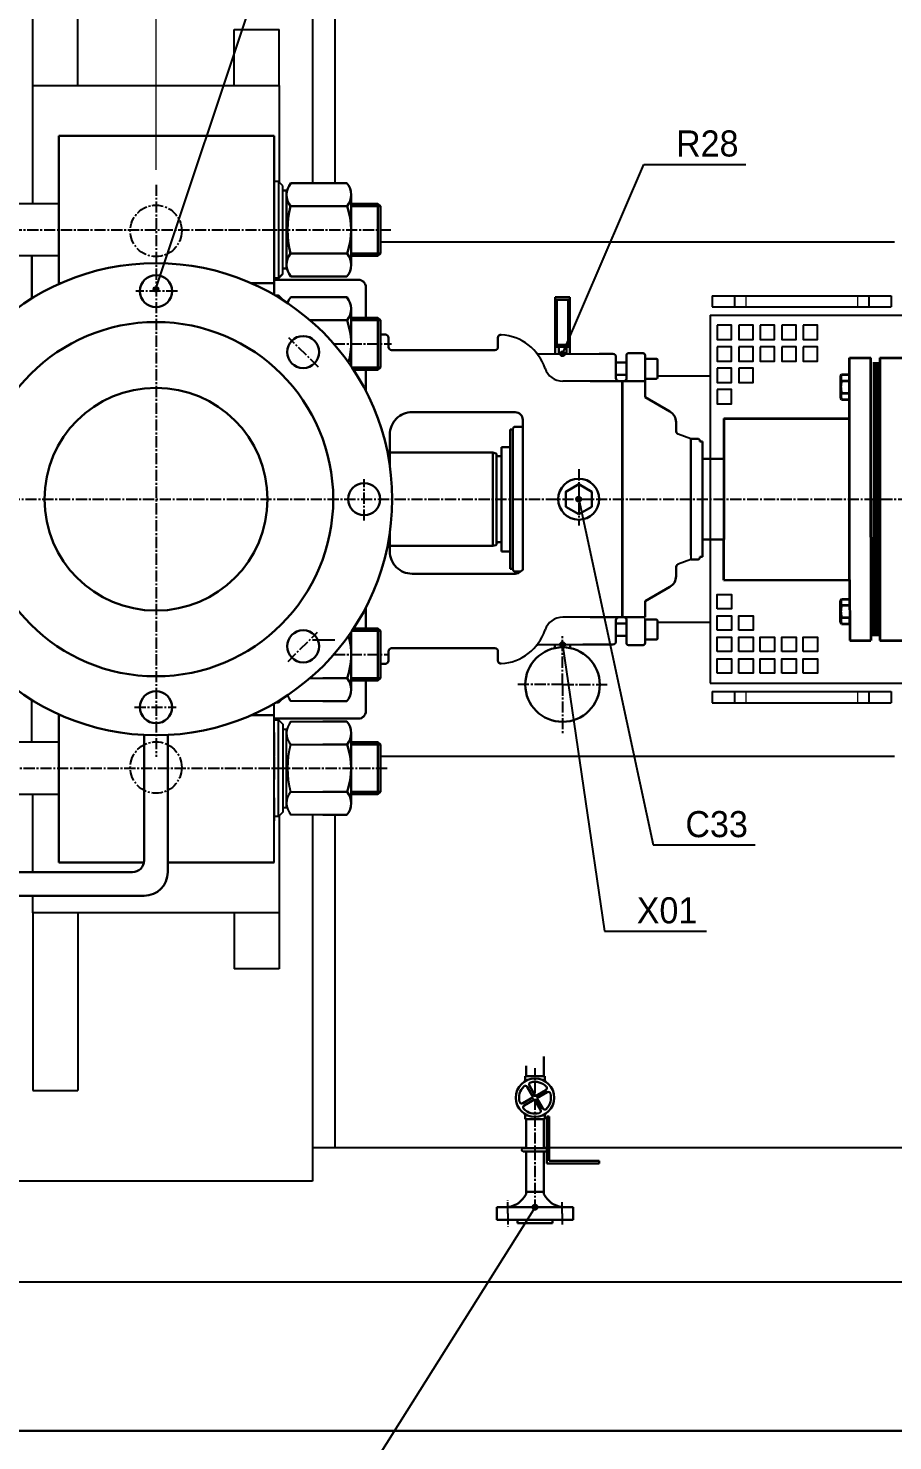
# Model space of a CAD drawing. Header units: millimetres. Extents: x 1235 to 3468, y -658 to 307.
# Drawn here: x 2059.4 to 2117.4, y -570.1 to -475.4 of the extents above; entities that cross this region are included whole.
import ezdxf
from ezdxf.enums import TextEntityAlignment as Align

# ---------------------------------------------------------------- set-up
doc = ezdxf.new("R2010")
doc.units = ezdxf.units.MM
for name, pattern in [('CENTRE', [1.125, 0.75, -0.125, 0.125, -0.125]), ('DASHED', [0.75, 0.5, -0.25]), ('LDM', [0]), ('SOLID_MEDIUM', [0]), ('SOLID_THICK', [0]), ('SOLID_THIN', [0])]:
    doc.linetypes.add(name, pattern=pattern)
doc.layers.get('0').update_dxf_attribs({"color": 255, "lineweight": 30})
doc.layers.get('Defpoints').update_dxf_attribs({"color": 255})
for name, color, linetype in [('11', 3, 'Continuous'), ('4', 7, 'Continuous'), ('810', 7, 'Continuous')]:
    doc.layers.add(name, color=color, linetype=linetype)
for name, color, linetype, lineweight in [('AM_0', 7, 'Continuous', 30), ('AM_5', 90, 'Continuous', 20), ('AM_6', 2, 'Continuous', 35), ('可见 (ISO)', 7, 'Continuous', 25), ('隐藏 (ISO)', 7, 'DASHED', 25), ('隐藏窄的 (ISO)', 7, 'DASHED', 18)]:
    doc.layers.add(name, color=color, linetype=linetype, lineweight=lineweight)
doc.styles.get("Standard").update_dxf_attribs({"font": 'ISOCP.SHX', "bigfont": 'gbcbig.shx'})
doc.styles.add('TDM', font='medtext', dxfattribs={"width": 0.975})
doc.dimstyles.new('AM_ISO$0', dxfattribs={"dimtxt": 3, "dimasz": 2.5, "dimexe": 1, "dimexo": 1, "dimgap": 1.5, "dimtad": 1, "dimdsep": 46, "dimtxsty": 'Standard', "dimcen": 0, "dimclrd": 256, "dimclre": 256, "dimclrt": 2, "dimadec": 0, "dimazin": 2, "dimtp": 0.1, "dimtm": 0.1, "dimtfac": 0.71, "dimtmove": 0, "dimatfit": 3, "dimfxl": 1, "dimlwd": -1, "dimlwe": -1, "dimarcsym": 1})

# ---------------------------------------------------------------- blocks, each defined once
blk = doc.blocks.new('*D174')
at = {"layer": 'AM_5', "transparency": 16777216}
for p, q in [((1963.007, -453.458), (1963.007, -425.006)), ((2068.007, -484.861), (2068.007, -425.006)), ((1965.507, -426.006), (2065.507, -426.006))]:
    blk.add_line(p, q, dxfattribs=at)
for points in [[(1965.507, -425.589), (1965.507, -426.422), (1963.007, -426.006)], [(2065.507, -425.589), (2065.507, -426.422), (2068.007, -426.006)]]:
    blk.add_solid(points, dxfattribs=at)
at = {"layer": 'Defpoints', "color": 0, "transparency": 16777216}
for p in [(2068.007, -426.006), (1963.007, -454.458), (2068.007, -485.861)]:
    blk.add_point(p, dxfattribs=at)
at = {"layer": 'AM_5', "color": 2, "transparency": 16777216, "insert": (2015.507, -423.006), "char_height": 3, "attachment_point": 5}
blk.add_mtext('105', dxfattribs=at)
blk = doc.blocks.new('MEDCLUMP_SET_5334_')
at = {"layer": '11', "color": 172, "linetype": 'SOLID_THIN'}
for points in [[(644.398, 572.011), (644.398, 573.011), (645.398, 573.011), (645.398, 572.011)], [(644.398, 570.511), (644.398, 571.511), (645.398, 571.511), (645.398, 570.511)], [(645.898, 570.511), (645.898, 571.511), (646.898, 571.511), (646.898, 570.511)], [(644.398, 569.011), (644.398, 570.011), (645.398, 570.011), (645.398, 569.011)], [(645.898, 569.011), (645.898, 570.011), (646.898, 570.011), (646.898, 569.011)], [(647.398, 569.011), (647.398, 570.011), (648.398, 570.011), (648.398, 569.011)], [(648.898, 569.011), (648.898, 570.011), (649.398, 570.011), (649.898, 570.011), (649.898, 569.011)], [(650.398, 569.011), (650.398, 570.011), (650.898, 570.011), (651.398, 570.011), (651.398, 569.011)], [(644.398, 567.511), (644.398, 568.511), (645.398, 568.511), (645.398, 567.511)], [(645.898, 567.511), (645.898, 568.511), (646.898, 568.511), (646.898, 567.511)], [(647.398, 567.511), (647.398, 568.511), (648.398, 568.511), (648.398, 567.511)], [(648.898, 567.511), (648.898, 568.511), (649.898, 568.511), (649.898, 567.511)], [(650.398, 567.511), (650.398, 568.511), (651.398, 568.511), (651.398, 567.511)]]:
    blk.add_lwpolyline(points, close=True, dxfattribs=at)

msp = doc.modelspace()

# ---------------------------------------------------------------- hatches: boundary and pattern name
at = {"layer": 'AM_5'}
h = msp.add_hatch(dxfattribs=at)
h.set_pattern_fill('ANSI31', color=5, scale=0.005)
h.set_pattern_definition([(45, (544.60272, -736.329411), (-0.01122532015, 0.01122532015), [])])
h.paths.add_polyline_path([(2068.173, -492.88, 1), (2067.84, -492.88, 1)])
h = msp.add_hatch(dxfattribs=at)
h.set_pattern_fill('ANSI31', color=5, scale=0.005)
h.set_pattern_definition([(45, (571.85863, -740.65694), (-0.01122532015, 0.01122532015), [])])
h.paths.add_polyline_path([(2095.429, -497.208, 1), (2095.096, -497.208, 1)])
h = msp.add_hatch(dxfattribs=at)
h.set_pattern_fill('ANSI31', color=5, scale=0.005)
h.set_pattern_definition([(45, (572.94195, -750.406945), (-0.01122532015, 0.01122532015), [])])
h.paths.add_polyline_path([(2096.512, -506.958, 1), (2096.179, -506.958, 1)])
h = msp.add_hatch(dxfattribs=at)
h.set_pattern_fill('ANSI31', color=5, scale=0.005)
h.set_pattern_definition([(45, (571.85863, -760.156947), (-0.01122532015, 0.01122532015), [])])
h.paths.add_polyline_path([(2095.429, -516.708, 1), (2095.096, -516.708, 1)])
h = msp.add_hatch(dxfattribs=at)
h.set_pattern_fill('ANSI31', color=5, scale=0.005)
h.set_pattern_definition([(45, (570.012253, -797.895706), (-0.01122532015, 0.01122532015), [])])
h.paths.add_polyline_path([(2093.582, -554.447, 1), (2093.25, -554.447, 1)])

# ---------------------------------------------------------------- linework, layer by layer
at = {"linetype": 'ByBlock'}
for p, q in [((2075.926, -482.583), (2061.5, -482.583)), ((2061.5, -482.583), (2061.5, -492.46)), ((2076.505, -493.576), (2076.505, -493.598)), ((2092.596, -501.624), (2092.596, -511.708)), ((2076.509, -520.335), (2076.509, -520.315)), ((2061.5, -531.333), (2061.5, -521.456)), ((2067.201, -531.333), (2061.5, -531.333)), ((2075.926, -531.333), (2068.798, -531.333))]:
    msp.add_line(p, q, dxfattribs=at)
at = {"layer": '11', "color": 172, "linetype": 'SOLID_THIN'}
for p, q in [((2083.922, -445.126), (2068.007, -492.714)), ((2093.416, -554.447), (2081.47, -573.442))]:
    msp.add_line(p, q, dxfattribs=at)
at = {"layer": '11', "color": 7, "linetype": 'SOLID_THICK'}
for p, q in [((2075.925, -484.14), (2075.925, -482.583)), ((2075.926, -482.583), (2075.926, -492.46)), ((2075.926, -482.874), (2075.926, -489.374)), ((2076.217, -485.639), (2075.926, -485.639)), ((2076.509, -485.931), (2076.217, -485.639)), ((2076.217, -485.639), (2076.217, -492.139)), ((2076.509, -491.847), (2076.509, -485.931)), ((2080.8, -485.762), (2077.05, -485.762)), ((2076.509, -486.244), (2076.759, -486.244)), ((2076.759, -486.244), (2076.759, -491.472)), ((2076.759, -486.544), (2076.759, -491.234)), ((2081.092, -486.544), (2081.092, -491.234)), ((2061.5, -487.139), (2021.31, -487.139)), ((2077.034, -487.306), (2080.817, -487.306)), ((2081.092, -487.139), (2082.884, -487.139)), ((2083.051, -487.306), (2081.092, -487.306)), ((2082.884, -487.139), (2083.051, -487.306)), ((2082.884, -487.139), (2082.884, -490.639)), ((2083.051, -487.306), (2083.051, -490.472)), ((2075.925, -491.3), (2075.925, -489.743)), ((2075.926, -489.743), (2075.926, -492.46)), ((2061.5, -490.639), (2021.31, -490.639)), ((2059.676, -493.493), (2059.676, -490.639)), ((2077.034, -490.472), (2080.817, -490.472)), ((2083.051, -490.472), (2081.092, -490.472)), ((2082.884, -490.639), (2081.092, -490.639)), ((2083.051, -490.472), (2082.884, -490.639)), ((2076.759, -491.472), (2076.509, -491.472)), ((2075.926, -492.139), (2076.217, -492.139)), ((2076.217, -492.139), (2076.509, -491.847)), ((2077.05, -492.016), (2080.8, -492.016)), ((2076.214, -493.284), (2075.991, -493.284)), ((2076.505, -493.576), (2076.214, -493.284)), ((2076.214, -493.284), (2076.214, -493.417)), ((2080.797, -493.407), (2077.047, -493.407)), ((2081.088, -494.189), (2081.088, -498.037)), ((2078.329, -494.952), (2080.813, -494.952)), ((2081.088, -494.785), (2082.881, -494.785)), ((2083.047, -494.951), (2081.088, -494.951)), ((2082.881, -494.785), (2083.047, -494.951)), ((2082.881, -494.785), (2082.881, -498.284)), ((2083.047, -494.951), (2083.047, -498.118)), ((2083.047, -498.118), (2081.143, -498.118)), ((2082.881, -498.284), (2081.253, -498.284)), ((2083.047, -498.118), (2082.881, -498.284)), ((2083.051, -498.123), (2082.884, -498.289)), ((2092.451, -511.808), (2092.381, -511.808)), ((2083.051, -515.793), (2081.092, -515.793)), ((2081.092, -519.721), (2081.092, -515.873)), ((2082.884, -515.626), (2081.256, -515.626)), ((2083.051, -515.793), (2082.884, -515.626)), ((2082.884, -519.126), (2082.884, -515.626)), ((2083.051, -518.959), (2083.051, -515.793)), ((2078.335, -518.959), (2080.817, -518.959)), ((2083.051, -518.959), (2081.092, -518.959)), ((2081.092, -519.126), (2082.884, -519.126)), ((2082.884, -519.126), (2083.051, -518.959)), ((2059.676, -523.208), (2059.676, -520.423)), ((2075.926, -524.173), (2075.926, -520.669)), ((2076.217, -520.626), (2075.999, -520.626)), ((2076.509, -520.335), (2076.217, -520.626)), ((2076.217, -520.626), (2076.217, -520.496)), ((2080.8, -520.503), (2077.05, -520.503)), ((2075.926, -528.556), (2075.926, -521.443)), ((2075.926, -531.333), (2075.926, -521.456)), ((2075.926, -528.252), (2075.926, -521.752)), ((2075.926, -521.752), (2076.217, -521.752)), ((2076.217, -521.752), (2076.509, -522.043)), ((2076.217, -528.252), (2076.217, -521.752)), ((2076.509, -522.043), (2076.509, -527.96)), ((2077.05, -521.875), (2080.8, -521.875)), ((2075.925, -522.616), (2075.925, -524.173)), ((2076.759, -522.419), (2076.509, -522.419)), ((2076.759, -527.647), (2076.759, -522.419)), ((2076.759, -527.347), (2076.759, -522.656)), ((2081.092, -527.347), (2081.092, -522.656)), ((2061.5, -523.252), (2021.31, -523.252)), ((2059.676, -523.208), (2059.676, -523.252)), ((2077.034, -523.419), (2080.817, -523.419)), ((2082.884, -523.252), (2081.092, -523.252)), ((2083.051, -523.419), (2081.092, -523.419)), ((2083.051, -523.419), (2082.884, -523.252)), ((2082.884, -526.752), (2082.884, -523.252)), ((2083.051, -526.585), (2083.051, -523.419)), ((2075.926, -524.21), (2075.926, -525.766)), ((2021.31, -526.752), (2061.5, -526.752)), ((2077.034, -526.584), (2080.817, -526.584)), ((2083.051, -526.585), (2081.092, -526.585)), ((2081.092, -526.752), (2082.884, -526.752)), ((2082.884, -526.752), (2083.051, -526.585)), ((2075.925, -526.987), (2075.925, -528.543)), ((2076.509, -527.647), (2076.759, -527.647)), ((2076.217, -528.252), (2075.926, -528.252)), ((2076.509, -527.96), (2076.217, -528.252)), ((2080.8, -528.129), (2077.05, -528.129))]:
    msp.add_line(p, q, dxfattribs=at)
at = {"layer": '11', "color": 172, "linetype": 'CENTRE'}
for p, q in [((2068.007, -485.861), (2068.007, -524.249)), ((1997.501, -488.889), (2083.79, -488.889)), ((2069.442, -492.999), (2066.657, -492.999)), ((2078.892, -498.102), (2076.923, -496.133)), ((2079.925, -496.534), (2083.787, -496.534)), ((2096.346, -504.947), (2096.346, -508.715)), ((2081.965, -508.393), (2081.965, -505.608)), ((2003.006, -506.958), (2250.008, -506.958)), ((2076.862, -517.843), (2078.831, -515.874)), ((2095.262, -519.395), (2095.262, -516.053)), ((2079.93, -517.376), (2083.543, -517.376)), ((2095.262, -519.395), (2092.175, -519.395)), ((2095.262, -519.395), (2095.262, -522.738)), ((2095.262, -519.395), (2098.349, -519.395)), ((2066.571, -520.917), (2069.356, -520.917)), ((1997.254, -525.002), (2083.543, -525.002)), ((2093.416, -554.683), (2093.416, -545.127)), ((2091.594, -554.873), (2091.594, -553.981)), ((2095.238, -554.873), (2095.238, -554.035)), ((2091.594, -554.873), (2091.594, -555.765)), ((2095.238, -554.873), (2095.238, -555.711))]:
    msp.add_line(p, q, dxfattribs=at)
at = {"layer": '11', "color": 92, "linetype": 'SOLID_MEDIUM'}
for p, q in [((2105.15, -494.619), (2105.15, -519.297)), ((2105.15, -494.619), (2152.55, -494.619)), ((2092.596, -502.374), (2092.596, -502.108)), ((2092.596, -503.374), (2092.596, -502.958)), ((2105.15, -519.297), (2152.55, -519.297))]:
    msp.add_line(p, q, dxfattribs=at)
at = {"layer": '11', "color": 172, "linetype": 'CENTRE'}
for centre in [(2068.007, -488.958), (2068.007, -524.958)]:
    msp.add_circle(centre, 1.725, dxfattribs=at)
at = {"layer": '11', "color": 7, "linetype": 'SOLID_THICK'}
for centre, radius, start, end in [((2077.953, -486.544), 1.194, 139.11854, 219.67451), ((2079.897, -486.544), 1.194, 320.32558, 40.8825), ((2082.949, -488.889), 6.123, 165.02063, 194.97937), ((2076.401, -488.889), 4.691, 340.27972, 19.72028), ((2077.953, -491.234), 1.194, 140.3252, 220.88173), ((2079.897, -491.234), 1.194, 319.11723, 39.67471), ((2077.95, -494.189), 1.194, 139.11854, 161.15505), ((2079.894, -494.189), 1.194, 320.32558, 40.8825), ((2076.398, -496.534), 4.691, 344.46039, 19.72028), ((2076.401, -517.376), 4.691, 340.27972, 15.5386), ((2079.897, -519.721), 1.194, 319.1175, 39.67442), ((2077.953, -519.721), 1.194, 198.95456, 220.88146), ((2077.953, -522.656), 1.194, 139.11827, 219.6748), ((2079.897, -522.656), 1.194, 320.32529, 40.88277), ((2082.949, -525.002), 6.123, 165.02063, 194.97937), ((2076.401, -525.002), 4.691, 340.27972, 19.72028), ((2077.953, -527.347), 1.194, 140.32549, 220.88146), ((2079.897, -527.347), 1.194, 319.1175, 39.67442)]:
    msp.add_arc(centre, radius, start, end, dxfattribs=at)
at = {"layer": '4', "color": 172, "linetype": 'LDM'}
for p, q in [((2095.262, -497.208), (2100.705, -484.496)), ((2100.705, -484.496), (2102.292, -484.496)), ((2102.292, -484.496), (2107.553, -484.496)), ((2096.346, -506.958), (2101.331, -530.156)), ((2095.262, -516.708), (2098.066, -535.938)), ((2101.331, -530.156), (2102.918, -530.156)), ((2102.918, -530.156), (2108.179, -530.156)), ((2098.066, -535.938), (2099.653, -535.938)), ((2099.653, -535.938), (2104.914, -535.938))]:
    msp.add_line(p, q, dxfattribs=at)
for centre in [(2068.007, -492.88), (2095.262, -497.208), (2096.346, -506.958), (2095.262, -516.708), (2093.416, -554.447)]:
    msp.add_circle(centre, 0.166, dxfattribs=at)
at = {"layer": '810', "color": 7, "linetype": 'SOLID_THICK'}
for p, q in [((2083.387, -495.916), (2083.047, -495.916)), ((2083.596, -496.749), (2083.596, -496.124)), ((2090.934, -496.131), (2090.93, -496.751)), ((2090.722, -496.958), (2083.804, -496.958)), ((2099.546, -497.3), (2099.546, -498.893)), ((2100.246, -497.166), (2099.679, -497.166)), ((2100.662, -497.166), (2100.246, -497.166)), ((2100.796, -498.954), (2100.796, -497.299)), ((2099.546, -498.21), (2099.546, -498.21)), ((2097.104, -499.041), (2099.262, -499.041)), ((2099.262, -499.041), (2099.262, -500.124)), ((2099.288, -499.032), (2099.43, -499.025)), ((2099.288, -513.782), (2099.288, -499.032)), ((2099.288, -499.032), (2099.288, -499.341)), ((2099.288, -499.341), (2099.288, -500.133)), ((2100.796, -498.954), (2100.796, -500.116)), ((2100.796, -499.032), (2100.796, -500.116)), ((2099.262, -500.124), (2099.262, -500.708)), ((2092.029, -502.108), (2091.929, -502.208)), ((2092.137, -502.108), (2092.029, -502.108)), ((2092.387, -502.108), (2092.137, -502.108)), ((2092.596, -502.108), (2092.387, -502.108)), ((2091.756, -510.458), (2091.762, -502.291)), ((2091.762, -502.291), (2091.929, -502.291)), ((2091.929, -502.291), (2091.923, -511.208)), ((2091.929, -502.208), (2091.929, -502.291)), ((2091.929, -502.208), (2091.929, -502.208)), ((2091.929, -502.291), (2091.929, -502.541)), ((2103.871, -502.902), (2103.013, -502.607)), ((2103.871, -502.902), (2104.013, -502.902)), ((2103.871, -502.902), (2103.871, -511.015)), ((2104.013, -502.902), (2104.263, -502.902)), ((2104.263, -502.902), (2104.372, -502.902)), ((2104.372, -502.902), (2104.472, -503.002)), ((2104.472, -503.002), (2104.472, -503.085)), ((2104.472, -503.002), (2104.472, -503.002)), ((2104.638, -503.085), (2104.472, -503.085)), ((2104.638, -504.252), (2104.638, -503.085)), ((2083.676, -503.835), (2090.595, -503.835)), ((2090.595, -503.835), (2090.783, -503.886)), ((2090.595, -503.835), (2090.595, -506.96)), ((2090.845, -503.966), (2090.845, -503.985)), ((2090.845, -503.985), (2090.845, -506.96)), ((2090.928, -504.069), (2091.106, -504.069)), ((2091.141, -504.061), (2091.178, -504.044)), ((2091.761, -503.458), (2091.178, -503.458)), ((2091.178, -503.458), (2091.178, -509.958)), ((2091.178, -504.044), (2091.178, -506.96)), ((2104.638, -504.252), (2104.638, -510.832)), ((2104.638, -504.252), (2106.083, -504.252)), ((2090.595, -510.085), (2090.595, -506.96)), ((2090.845, -509.935), (2090.845, -506.96)), ((2091.178, -509.877), (2091.178, -506.96)), ((2104.638, -509.669), (2106.084, -509.669)), ((2083.676, -510.086), (2090.595, -510.086)), ((2090.595, -510.086), (2090.783, -510.035)), ((2090.845, -509.955), (2090.845, -509.935)), ((2090.928, -509.852), (2091.106, -509.852)), ((2091.141, -509.86), (2091.178, -509.877)), ((2091.178, -510.458), (2091.178, -509.958)), ((2091.756, -510.458), (2091.178, -510.458)), ((2091.756, -510.458), (2091.756, -511.624)), ((2091.923, -510.683), (2091.923, -510.458)), ((2091.756, -511.624), (2091.923, -511.624)), ((2091.923, -511.624), (2091.923, -511.208)), ((2091.923, -511.624), (2091.923, -511.374)), ((2091.923, -511.708), (2091.923, -511.624)), ((2103.871, -511.015), (2103.013, -511.309)), ((2103.871, -511.015), (2104.013, -511.015)), ((2104.013, -511.015), (2104.263, -511.015)), ((2104.263, -511.015), (2104.372, -511.015)), ((2104.372, -511.015), (2104.472, -510.915)), ((2104.638, -510.832), (2104.472, -510.832)), ((2104.472, -510.915), (2104.472, -510.832)), ((2104.472, -510.915), (2104.472, -510.915)), ((2092.023, -511.808), (2091.923, -511.708)), ((2091.923, -511.708), (2091.923, -511.708)), ((2092.131, -511.808), (2092.023, -511.808)), ((2092.381, -511.808), (2092.131, -511.808)), ((2099.262, -513.791), (2099.262, -513.208)), ((2099.262, -514.874), (2099.262, -513.791)), ((2099.288, -514.574), (2099.288, -513.782)), ((2100.796, -514.883), (2100.796, -513.8)), ((2097.104, -514.874), (2099.262, -514.874)), ((2097.104, -514.874), (2099.262, -514.874)), ((2099.288, -514.883), (2099.288, -514.574)), ((2099.288, -514.883), (2099.288, -514.574)), ((2099.288, -514.883), (2099.288, -514.574)), ((2099.288, -514.883), (2099.43, -514.891)), ((2099.288, -514.883), (2099.43, -514.891)), ((2099.546, -516.616), (2099.546, -515.023)), ((2099.546, -516.616), (2099.546, -515.023)), ((2100.796, -514.962), (2100.796, -516.616)), ((2100.796, -514.962), (2100.796, -516.616)), ((2099.546, -515.705), (2099.546, -515.705)), ((2099.546, -515.705), (2099.546, -515.705)), ((2099.546, -515.705), (2099.546, -515.705)), ((2083.596, -517.166), (2083.596, -517.791)), ((2090.722, -516.958), (2083.804, -516.958)), ((2090.934, -517.785), (2090.93, -517.165)), ((2100.246, -516.749), (2099.679, -516.749)), ((2100.246, -516.749), (2099.679, -516.749)), ((2100.662, -516.749), (2100.246, -516.749)), ((2100.662, -516.749), (2100.246, -516.749))]:
    msp.add_line(p, q, dxfattribs=at)
for points in [[(2093.502, -497.137, 0.215488), (2093.658, -497.208), (2097.721, -497.208)], [(2097.721, -497.208), (2098.637, -497.208, -0.414214), (2098.846, -497.416), (2098.846, -498.833, 0.414214), (2099.054, -499.041)], [(2097.721, -497.208), (2098.637, -497.208, -0.414214), (2098.846, -497.416), (2098.846, -498.833, 0.414214), (2099.054, -499.041)], [(2092.596, -501.624, 0.414214), (2092.096, -501.124), (2085.176, -501.124, 0.414214), (2083.676, -502.624), (2083.676, -504.681)], [(2083.676, -509.235), (2083.676, -510.458, 0.414214), (2085.176, -511.958), (2092.096, -511.958), (2092.288, -511.919), (2092.596, -511.708)], [(2097.721, -516.708), (2098.637, -516.708, 0.414214), (2098.846, -516.499), (2098.846, -515.083, -0.414214), (2099.054, -514.874)], [(2097.721, -516.708), (2098.637, -516.708, 0.414214), (2098.846, -516.499), (2098.846, -515.083, -0.414214), (2099.054, -514.874)], [(2097.721, -516.708), (2098.637, -516.708, 0.414214), (2098.846, -516.499), (2098.846, -515.083, -0.414214), (2099.054, -514.874)], [(2093.502, -516.778, -0.215488), (2093.658, -516.708), (2097.721, -516.708)]]:
    msp.add_lwpolyline(points, format="xyb", dxfattribs=at)
for points in [[(2098.846, -497.794), (2099.546, -497.794)], [(2099.262, -513.208), (2099.262, -499.041), (2095.274, -499.041)], [(2099.262, -513.208), (2099.262, -499.041), (2097.104, -499.041)], [(2099.546, -498.627), (2098.846, -498.627)], [(2099.262, -500.708), (2099.262, -514.874), (2095.274, -514.874)], [(2099.546, -515.289), (2098.846, -515.289)], [(2099.546, -515.289), (2098.846, -515.289)], [(2098.846, -516.122), (2099.546, -516.122)], [(2098.846, -516.122), (2099.546, -516.122)]]:
    msp.add_lwpolyline(points, dxfattribs=at)
for points in [[(2100.796, -497.544), (2101.546, -497.544, -0.414214), (2101.629, -497.627), (2101.629, -498.794, -0.414214), (2101.546, -498.877), (2100.796, -498.877)], [(2100.796, -516.372), (2101.546, -516.372, 0.414214), (2101.629, -516.289), (2101.629, -515.122, 0.414214), (2101.546, -515.039), (2100.796, -515.039)], [(2100.796, -516.372), (2101.546, -516.372, 0.414214), (2101.629, -516.289), (2101.629, -515.122, 0.414214), (2101.546, -515.039), (2100.796, -515.039)]]:
    msp.add_lwpolyline(points, format="xyb", close=True, dxfattribs=at)
for centre, radius, start, end in [((2083.387, -496.124), 0.208, 359.9979, 89.9979), ((2091.142, -496.132), 0.208, 86.08938, 179.67988), ((2090.929, -499.249), 3.333, 18.55281, 86.09248), ((2083.804, -496.749), 0.208, 180.00367, 270.00367), ((2090.722, -496.749), 0.208, 270.00321, 359.67799), ((2099.679, -497.3), 0.133, 89.99918, 179.99918), ((2100.662, -497.299), 0.133, 0.00246, 90.00246), ((2095.274, -497.791), 1.25, 198.55347, 270.00008), ((2099.412, -498.893), 0.133, 272.99833, 0.00264), ((2102.038, -501.795), 0.833, 0.00037, 60.00079), ((2103.205, -502.334), 0.333, 180.00088, 234.99636), ((2090.761, -503.966), 0.0833, 0.00813, 75.01716), ((2090.928, -503.985), 0.0833, 179.99738, 269.99738), ((2091.106, -503.985), 0.0833, 270.00637, 295.00919), ((2090.761, -509.955), 0.0833, 285.02198, 0.00742), ((2090.928, -509.936), 0.0833, 89.99213, 179.99213), ((2091.106, -509.936), 0.0834, 65.00725, 89.99817), ((2103.205, -511.582), 0.333, 125.00364, 179.99912), ((2102.038, -512.12), 0.833, 299.99921, 359.99963), ((2095.274, -516.125), 1.25, 89.99992, 161.44653), ((2099.412, -515.023), 0.133, 359.99736, 87.00167), ((2099.412, -515.023), 0.133, 359.99736, 87.00167), ((2090.929, -514.666), 3.333, 273.90752, 341.44719), ((2083.804, -517.166), 0.208, 89.99633, 179.99633), ((2090.722, -517.166), 0.208, 0.32201, 89.99679), ((2099.679, -516.616), 0.133, 180.00082, 270.00082), ((2099.679, -516.616), 0.133, 180.00082, 270.00082), ((2100.662, -516.616), 0.133, 269.99754, 359.99754), ((2100.662, -516.616), 0.133, 269.99754, 359.99754), ((2083.387, -517.791), 0.208, 270.0021, 0.0021), ((2091.142, -517.784), 0.208, 180.32012, 273.91062)]:
    msp.add_arc(centre, radius, start, end, dxfattribs=at)
at = {"layer": 'AM_0', "color": 7, "linetype": 'SOLID_THICK'}
for p, q in [((2075.926, -482.583), (2061.5, -482.583)), ((2061.5, -482.583), (2061.5, -489.494)), ((2075.925, -484.14), (2075.925, -482.583)), ((2075.926, -482.583), (2075.926, -492.46)), ((2075.926, -482.874), (2075.926, -489.374)), ((2080.8, -485.762), (2077.05, -485.762)), ((2076.509, -486.244), (2076.759, -486.244)), ((2076.759, -486.244), (2076.759, -491.472)), ((2076.759, -486.544), (2076.759, -491.234)), ((2081.092, -486.544), (2081.092, -491.234)), ((2077.034, -487.306), (2080.817, -487.306)), ((2081.092, -487.139), (2082.884, -487.139)), ((2083.051, -487.306), (2081.092, -487.306)), ((2082.884, -487.139), (2083.051, -487.306)), ((2082.884, -487.139), (2082.884, -490.639)), ((2083.051, -487.306), (2083.051, -490.472)), ((2075.925, -491.3), (2075.925, -489.743)), ((2075.926, -489.743), (2075.926, -492.46)), ((2059.676, -493.493), (2059.676, -490.639)), ((2077.034, -490.472), (2080.817, -490.472)), ((2083.051, -490.472), (2081.092, -490.472)), ((2082.884, -490.639), (2081.092, -490.639)), ((2083.051, -490.472), (2082.884, -490.639)), ((2076.759, -491.472), (2076.509, -491.472)), ((2075.926, -492.139), (2076.217, -492.139)), ((2076.217, -492.139), (2076.509, -491.847)), ((2077.05, -492.016), (2080.8, -492.016)), ((2076.214, -493.284), (2075.991, -493.284)), ((2076.505, -493.576), (2076.214, -493.284)), ((2076.214, -493.284), (2076.214, -493.417)), ((2076.505, -493.576), (2076.505, -493.598)), ((2080.797, -493.407), (2077.047, -493.407)), ((2081.088, -494.189), (2081.088, -498.037)), ((2078.329, -494.952), (2080.813, -494.952)), ((2081.088, -494.785), (2082.881, -494.785)), ((2083.047, -494.951), (2081.088, -494.951)), ((2082.881, -494.785), (2083.047, -494.951)), ((2082.881, -494.785), (2082.881, -498.284)), ((2083.047, -494.951), (2083.047, -498.118)), ((2083.387, -495.916), (2083.047, -495.916)), ((2083.596, -496.749), (2083.596, -496.124)), ((2090.934, -496.131), (2090.93, -496.751)), ((2090.722, -496.958), (2083.804, -496.958)), ((2099.546, -497.3), (2099.546, -498.893)), ((2100.246, -497.166), (2099.679, -497.166)), ((2100.662, -497.166), (2100.246, -497.166)), ((2100.796, -498.954), (2100.796, -497.299)), ((2083.047, -498.118), (2081.143, -498.118)), ((2082.881, -498.284), (2081.253, -498.284)), ((2083.047, -498.118), (2082.881, -498.284)), ((2083.051, -498.123), (2082.884, -498.289)), ((2099.546, -498.21), (2099.546, -498.21)), ((2097.104, -499.041), (2099.262, -499.041)), ((2099.262, -499.041), (2099.262, -500.124)), ((2099.288, -499.032), (2099.43, -499.025)), ((2099.288, -513.782), (2099.288, -499.032)), ((2099.288, -499.032), (2099.288, -499.341)), ((2099.288, -499.341), (2099.288, -500.133)), ((2100.796, -498.954), (2100.796, -500.116)), ((2100.796, -499.032), (2100.796, -500.116)), ((2099.262, -500.124), (2099.262, -500.708)), ((2102.454, -501.074), (2100.796, -500.116)), ((2092.029, -502.108), (2091.929, -502.208)), ((2092.137, -502.108), (2092.029, -502.108)), ((2092.387, -502.108), (2092.137, -502.108)), ((2092.596, -502.108), (2092.387, -502.108)), ((2092.596, -501.624), (2092.596, -511.708)), ((2092.596, -502.374), (2092.596, -502.108)), ((2102.871, -502.334), (2102.871, -501.795)), ((2091.756, -510.458), (2091.762, -502.291)), ((2091.762, -502.291), (2091.929, -502.291)), ((2091.929, -502.291), (2091.923, -511.208)), ((2091.929, -502.208), (2091.929, -502.291)), ((2091.929, -502.208), (2091.929, -502.208)), ((2091.929, -502.291), (2091.929, -502.541)), ((2092.596, -503.374), (2092.596, -502.958)), ((2103.871, -502.902), (2104.013, -502.902)), ((2103.871, -502.902), (2103.871, -510.708)), ((2104.013, -502.902), (2104.263, -502.902)), ((2104.263, -502.902), (2104.372, -502.902)), ((2104.372, -502.902), (2104.472, -503.002)), ((2104.472, -503.002), (2104.472, -503.085)), ((2104.472, -503.002), (2104.472, -503.002)), ((2104.638, -503.085), (2104.472, -503.085)), ((2104.638, -504.252), (2104.638, -503.085)), ((2083.676, -503.835), (2090.595, -503.835)), ((2090.595, -503.835), (2090.783, -503.886)), ((2090.595, -503.835), (2090.595, -506.96)), ((2090.845, -503.966), (2090.845, -503.985)), ((2090.845, -503.985), (2090.845, -506.96)), ((2090.928, -504.069), (2091.106, -504.069)), ((2091.141, -504.061), (2091.178, -504.044)), ((2091.761, -503.458), (2091.178, -503.458)), ((2091.178, -503.458), (2091.178, -509.958)), ((2091.178, -504.044), (2091.178, -506.96)), ((2104.638, -504.252), (2104.638, -510.832)), ((2104.638, -504.252), (2106.083, -504.252)), ((2090.595, -510.085), (2090.595, -506.96)), ((2090.845, -509.935), (2090.845, -506.96)), ((2091.178, -509.877), (2091.178, -506.96)), ((2104.638, -509.669), (2106.084, -509.669)), ((2083.676, -510.086), (2090.595, -510.086)), ((2090.595, -510.086), (2090.783, -510.035)), ((2090.845, -509.955), (2090.845, -509.935)), ((2090.928, -509.852), (2091.106, -509.852)), ((2091.141, -509.86), (2091.178, -509.877)), ((2091.178, -510.458), (2091.178, -509.958)), ((2091.756, -510.458), (2091.178, -510.458)), ((2091.756, -510.458), (2091.756, -511.624)), ((2091.923, -510.683), (2091.923, -510.458)), ((2091.756, -511.624), (2091.923, -511.624)), ((2091.923, -511.624), (2091.923, -511.208)), ((2091.923, -511.624), (2091.923, -511.374)), ((2091.923, -511.708), (2091.923, -511.624)), ((2102.871, -511.582), (2102.871, -512.12)), ((2103.871, -511.015), (2104.013, -511.015)), ((2104.013, -511.015), (2104.263, -511.015)), ((2104.263, -511.015), (2104.372, -511.015)), ((2104.372, -511.015), (2104.472, -510.915)), ((2104.638, -510.832), (2104.472, -510.832)), ((2104.472, -510.915), (2104.472, -510.832)), ((2104.472, -510.915), (2104.472, -510.915)), ((2092.023, -511.808), (2091.923, -511.708)), ((2091.923, -511.708), (2091.923, -511.708)), ((2092.131, -511.808), (2092.023, -511.808)), ((2092.381, -511.808), (2092.131, -511.808)), ((2092.451, -511.808), (2092.381, -511.808)), ((2099.262, -513.791), (2099.262, -513.208)), ((2102.454, -512.842), (2100.796, -513.8)), ((2099.262, -514.874), (2099.262, -513.791)), ((2099.288, -514.574), (2099.288, -513.782)), ((2100.796, -514.883), (2100.796, -513.8)), ((2097.104, -514.874), (2099.262, -514.874)), ((2097.104, -514.874), (2099.262, -514.874)), ((2099.288, -514.883), (2099.288, -514.574)), ((2099.288, -514.883), (2099.288, -514.574)), ((2099.288, -514.883), (2099.288, -514.574)), ((2099.288, -514.883), (2099.43, -514.891)), ((2099.288, -514.883), (2099.43, -514.891)), ((2099.546, -516.616), (2099.546, -515.023)), ((2099.546, -516.616), (2099.546, -515.023)), ((2100.796, -514.962), (2100.796, -516.616)), ((2100.796, -514.962), (2100.796, -516.616)), ((2083.051, -515.793), (2081.092, -515.793)), ((2081.092, -519.721), (2081.092, -515.873)), ((2082.884, -515.626), (2081.256, -515.626)), ((2083.051, -515.793), (2082.884, -515.626)), ((2082.884, -519.126), (2082.884, -515.626)), ((2083.051, -518.959), (2083.051, -515.793)), ((2099.546, -515.705), (2099.546, -515.705)), ((2099.546, -515.705), (2099.546, -515.705)), ((2099.546, -515.705), (2099.546, -515.705)), ((2083.596, -517.166), (2083.596, -517.791)), ((2090.722, -516.958), (2083.804, -516.958)), ((2090.934, -517.785), (2090.93, -517.165)), ((2100.246, -516.749), (2099.679, -516.749)), ((2100.246, -516.749), (2099.679, -516.749)), ((2100.662, -516.749), (2100.246, -516.749)), ((2100.662, -516.749), (2100.246, -516.749)), ((2079.191, -518.959), (2080.817, -518.959)), ((2083.051, -518.959), (2081.092, -518.959)), ((2081.092, -519.126), (2082.884, -519.126)), ((2082.884, -519.126), (2083.051, -518.959)), ((2080.8, -520.503), (2079.191, -520.503)), ((2079.191, -521.875), (2080.8, -521.875)), ((2067.215, -531.187), (2067.215, -522.772)), ((2068.798, -531.979), (2068.798, -522.772)), ((2081.092, -527.347), (2081.092, -522.656)), ((2079.191, -523.419), (2080.817, -523.419)), ((2082.884, -523.252), (2081.092, -523.252)), ((2083.051, -523.419), (2081.092, -523.419)), ((2083.051, -523.419), (2082.884, -523.252)), ((2082.884, -526.752), (2082.884, -523.252)), ((2083.051, -526.585), (2083.051, -523.419)), ((2079.191, -526.584), (2080.817, -526.584)), ((2083.051, -526.585), (2081.092, -526.585)), ((2081.092, -526.752), (2082.884, -526.752)), ((2082.884, -526.752), (2083.051, -526.585)), ((2080.8, -528.129), (2079.191, -528.129)), ((2066.423, -531.979), (2015.507, -531.979)), ((2067.215, -533.562), (2015.507, -533.562))]:
    msp.add_line(p, q, dxfattribs=at)
at = {"layer": 'AM_0'}
for p, q in [((2061.642, -492.46), (2061.5, -492.46)), ((2075.926, -492.46), (2074.371, -492.46)), ((2081.579, -492.239), (2075.926, -492.239)), ((2075.926, -492.46), (2075.926, -493.247)), ((2082.079, -494.785), (2082.079, -492.739)), ((2094.768, -496.743), (2094.768, -493.402)), ((2094.768, -493.402), (2095.757, -493.402)), ((2094.768, -493.589), (2095.757, -493.589)), ((2094.887, -496.595), (2094.887, -493.589)), ((2095.638, -496.595), (2095.638, -493.589)), ((2095.757, -496.743), (2095.757, -493.402)), ((2095.757, -496.595), (2094.768, -496.595)), ((2095.262, -496.743), (2094.768, -496.743)), ((2094.768, -496.743), (2094.768, -497.208)), ((2095.003, -496.743), (2095.003, -497.208)), ((2095.262, -496.743), (2095.757, -496.743)), ((2095.522, -496.743), (2095.522, -497.208)), ((2095.757, -496.743), (2095.757, -497.208)), ((2082.079, -499.7), (2082.079, -498.284)), ((2099.288, -499.032), (2100.796, -499.032)), ((2082.079, -515.626), (2082.079, -514.216)), ((2099.288, -514.883), (2100.796, -514.883)), ((2099.288, -514.883), (2100.796, -514.883)), ((2099.288, -514.883), (2100.796, -514.883)), ((2094.725, -516.708), (2094.762, -516.946)), ((2095.8, -516.708), (2095.762, -516.946)), ((2097.721, -516.708), (2096.628, -516.708)), ((2083.387, -517.999), (2083.051, -517.999)), ((2082.079, -519.126), (2082.079, -521.176)), ((2061.642, -521.456), (2061.5, -521.456)), ((2075.926, -521.456), (2074.371, -521.456)), ((2081.579, -521.676), (2075.926, -521.676)), ((2094.018, -544.351), (2094.018, -545.663)), ((2094.068, -545.663), (2092.764, -545.663)), ((2092.764, -545.995), (2092.764, -545.663)), ((2092.814, -544.974), (2092.814, -545.663)), ((2094.068, -545.995), (2094.068, -545.663)), ((2092.9, -546.381), (2093.304, -547.078)), ((2093.043, -546.298), (2093.446, -546.996)), ((2094.144, -546.593), (2093.446, -546.996)), ((2092.606, -547.482), (2093.304, -547.078)), ((2092.688, -547.625), (2093.386, -547.221)), ((2093.79, -547.919), (2093.386, -547.221)), ((2094.226, -546.735), (2093.529, -547.139)), ((2093.932, -547.836), (2093.529, -547.139)), ((2092.764, -548.554), (2092.764, -548.222)), ((2094.068, -548.554), (2092.764, -548.554)), ((2092.814, -548.554), (2092.814, -550.504)), ((2094.018, -548.554), (2094.018, -550.504)), ((2094.068, -548.554), (2094.068, -548.222)), ((2094.211, -548.367), (2094.363, -548.367)), ((2094.211, -550.714), (2094.211, -548.367)), ((2094.363, -551.354), (2094.363, -548.367)), ((2094.211, -550.504), (2094.211, -549.262)), ((2092.621, -550.504), (2093.452, -550.504)), ((2094.211, -550.504), (2093.38, -550.504)), ((2092.621, -550.714), (2093.452, -550.714)), ((2092.814, -550.714), (2092.814, -553.421)), ((2094.211, -550.714), (2093.38, -550.714)), ((2094.018, -550.714), (2094.018, -553.421)), ((2094.211, -550.714), (2094.211, -551.517)), ((2094.211, -551.517), (2094.211, -550.714)), ((2097.728, -551.354), (2094.363, -551.354)), ((2097.728, -551.354), (2097.728, -551.517)), ((2094.211, -551.517), (2097.728, -551.517)), ((2092.69, -553.774), (2092.814, -553.586)), ((2094.018, -553.421), (2092.814, -553.421)), ((2092.814, -553.586), (2092.814, -553.421)), ((2094.018, -553.586), (2094.018, -553.421)), ((2094.142, -553.774), (2094.018, -553.586)), ((2090.857, -554.873), (2090.857, -554.447)), ((2095.394, -554.447), (2090.857, -554.447)), ((2090.857, -554.873), (2090.857, -555.299)), ((2095.975, -554.447), (2095.394, -554.447)), ((2095.975, -554.873), (2095.975, -554.447)), ((2095.975, -554.873), (2095.975, -555.299)), ((2095.975, -555.299), (2090.857, -555.299)), ((2092.244, -555.299), (2092.244, -555.528)), ((2092.244, -555.528), (2093.416, -555.528)), ((2094.588, -555.528), (2093.416, -555.528)), ((2094.588, -555.299), (2094.588, -555.528)), ((2273.007, -569.458), (1953.007, -569.458))]:
    msp.add_line(p, q, dxfattribs=at)
at = {"layer": 'AM_0', "color": 7, "linetype": 'SOLID_THICK'}
for points in [[(2097.721, -497.208), (2098.637, -497.208, -0.414214), (2098.846, -497.416), (2098.846, -498.833, 0.414214), (2099.054, -499.041)], [(2092.596, -501.624, 0.414214), (2092.096, -501.124), (2085.176, -501.124, 0.414214), (2083.676, -502.624), (2083.676, -504.681)], [(2083.676, -509.235), (2083.676, -510.458, 0.414214), (2085.176, -511.958), (2092.096, -511.958), (2092.288, -511.919), (2092.596, -511.708)], [(2097.721, -516.708), (2098.637, -516.708, 0.414214), (2098.846, -516.499), (2098.846, -515.083, -0.414214), (2099.054, -514.874)], [(2097.721, -516.708), (2098.637, -516.708, 0.414214), (2098.846, -516.499), (2098.846, -515.083, -0.414214), (2099.054, -514.874)]]:
    msp.add_lwpolyline(points, format="xyb", dxfattribs=at)
for points in [[(2098.846, -497.794), (2099.546, -497.794)], [(2099.262, -513.208), (2099.262, -499.041), (2097.104, -499.041)], [(2099.546, -498.627), (2098.846, -498.627)], [(2099.546, -515.289), (2098.846, -515.289)], [(2099.546, -515.289), (2098.846, -515.289)], [(2098.846, -516.122), (2099.546, -516.122)], [(2098.846, -516.122), (2099.546, -516.122)]]:
    msp.add_lwpolyline(points, dxfattribs=at)
for points in [[(2100.796, -497.544), (2101.546, -497.544, -0.414214), (2101.629, -497.627), (2101.629, -498.794, -0.414214), (2101.546, -498.877), (2100.796, -498.877)], [(2100.796, -516.372), (2101.546, -516.372, 0.414214), (2101.629, -516.289), (2101.629, -515.122, 0.414214), (2101.546, -515.039), (2100.796, -515.039)], [(2100.796, -516.372), (2101.546, -516.372, 0.414214), (2101.629, -516.289), (2101.629, -515.122, 0.414214), (2101.546, -515.039), (2100.796, -515.039)]]:
    msp.add_lwpolyline(points, format="xyb", close=True, dxfattribs=at)
at = {"layer": 'AM_0'}
msp.add_lwpolyline([(2096.346, -507.965), (2097.218, -507.462), (2097.218, -506.454), (2096.346, -505.95), (2095.473, -506.454), (2095.473, -507.462)], close=True, dxfattribs=at)
for centre, radius in [((2068.007, -506.958), 15.834), ((2068.007, -492.999), 1.075), ((2068.007, -506.958), 11.882), ((2077.877, -497.087), 1.075), ((2068.007, -506.958), 7.473), ((2081.965, -506.958), 1.075), ((2096.346, -506.958), 1.375), ((2077.877, -516.828), 1.075), ((2095.262, -519.395), 2.5), ((2068.007, -520.917), 1.075), ((2093.416, -547.109), 1.29)]:
    msp.add_circle(centre, radius, dxfattribs=at)
at = {"layer": 'AM_0', "color": 7, "linetype": 'SOLID_THICK'}
for centre, radius, start, end in [((2077.953, -486.544), 1.194, 139.11854, 219.67451), ((2079.897, -486.544), 1.194, 320.32558, 40.8825), ((2082.949, -488.889), 6.123, 165.02063, 194.97937), ((2076.401, -488.889), 4.691, 340.27972, 19.72028), ((2077.953, -491.234), 1.194, 140.3252, 220.88173), ((2079.897, -491.234), 1.194, 319.11723, 39.67471), ((2077.95, -494.189), 1.194, 139.11854, 161.15505), ((2079.894, -494.189), 1.194, 320.32558, 40.8825), ((2076.398, -496.534), 4.691, 344.46039, 19.72028), ((2083.387, -496.124), 0.208, 359.9979, 89.9979), ((2091.142, -496.132), 0.208, 86.08938, 179.67988), ((2083.804, -496.749), 0.208, 180.00367, 270.00367), ((2090.722, -496.749), 0.208, 270.00321, 359.67799), ((2099.679, -497.3), 0.133, 89.99918, 179.99918), ((2100.662, -497.299), 0.133, 0.00246, 90.00246), ((2099.412, -498.893), 0.133, 272.99833, 0.00264), ((2102.038, -501.795), 0.833, 0.00037, 60.00079), ((2103.205, -502.334), 0.333, 180.00088, 234.99636), ((2090.761, -503.966), 0.0833, 0.00813, 75.01716), ((2090.928, -503.985), 0.0833, 179.99738, 269.99738), ((2091.106, -503.985), 0.0833, 270.00637, 295.00919), ((2090.761, -509.955), 0.0833, 285.02198, 0.00742), ((2090.928, -509.936), 0.0833, 89.99213, 179.99213), ((2091.106, -509.936), 0.0834, 65.00725, 89.99817), ((2103.205, -511.582), 0.333, 125.00364, 179.99912), ((2102.038, -512.12), 0.833, 299.99921, 359.99963), ((2099.412, -515.023), 0.133, 359.99736, 87.00167), ((2099.412, -515.023), 0.133, 359.99736, 87.00167), ((2076.401, -517.376), 4.691, 340.27972, 15.5386), ((2083.804, -517.166), 0.208, 89.99633, 179.99633), ((2090.722, -517.166), 0.208, 0.32201, 89.99679), ((2099.679, -516.616), 0.133, 180.00082, 270.00082), ((2099.679, -516.616), 0.133, 180.00082, 270.00082), ((2100.662, -516.616), 0.133, 269.99754, 359.99754), ((2100.662, -516.616), 0.133, 269.99754, 359.99754), ((2083.387, -517.791), 0.208, 270.0021, 0.0021), ((2091.142, -517.784), 0.208, 180.32012, 273.91062), ((2079.897, -519.721), 1.194, 319.1175, 39.67442), ((2079.897, -522.656), 1.194, 320.32529, 40.88277), ((2076.401, -525.002), 4.691, 340.27972, 19.72028), ((2079.897, -527.347), 1.194, 319.1175, 39.67442)]:
    msp.add_arc(centre, radius, start, end, dxfattribs=at)
at = {"layer": 'AM_0'}
for centre, radius, start, end in [((2081.579, -492.739), 0.5, 0, 90), ((2081.579, -521.176), 0.5, 270, 0), ((2066.423, -531.187), 0.792, 270, 0), ((2067.215, -531.979), 1.583, 270, 0), ((2093.416, -547.109), 1.068, 134.70312, 195.38876), ((2092.77, -546.456), 0.15, 30.04594, 134.70312), ((2093.172, -546.223), 0.15, 105.38876, 210.04594), ((2093.416, -547.109), 1.068, 44.70312, 105.38876), ((2094.069, -546.463), 0.15, 300.04594, 44.70312), ((2094.301, -546.865), 0.15, 15.38876, 120.04594), ((2092.531, -547.352), 0.15, 195.38876, 300.04594), ((2092.763, -547.754), 0.15, 120.04594, 224.70312), ((2093.416, -547.109), 1.068, 314.70312, 15.38876), ((2093.416, -547.109), 1.068, 224.70312, 285.38876), ((2093.66, -547.994), 0.15, 285.38876, 30.04594), ((2094.062, -547.761), 0.15, 210.04594, 314.70312), ((2092.621, -550.609), 0.105, 90, 270), ((2091.438, -552.947), 1.5, 270, 326.52237), ((2095.394, -552.947), 1.5, 213.47763, 270)]:
    msp.add_arc(centre, radius, start, end, dxfattribs=at)
at = {"layer": 'AM_6', "linetype": 'Continuous'}
for p, q in [((2114.511, -512.376), (2114.507, -497.472)), ((2114.507, -497.472), (2115.931, -497.472)), ((2115.932, -509.496), (2115.931, -497.472)), ((2116.126, -497.765), (2116.126, -506.958)), ((2116.258, -497.765), (2116.258, -506.958)), ((2116.408, -497.765), (2116.408, -506.958)), ((2116.541, -497.472), (2118.217, -497.472)), ((2116.541, -497.472), (2116.541, -516.444)), ((2106.082, -501.54), (2114.507, -501.54)), ((2106.082, -501.54), (2106.084, -509.668)), ((2116.126, -516.151), (2116.126, -506.958)), ((2116.258, -516.151), (2116.258, -506.958)), ((2116.408, -516.151), (2116.408, -506.958)), ((2106.086, -512.38), (2106.084, -509.668)), ((2115.932, -509.496), (2115.936, -516.443)), ((2106.086, -512.38), (2114.511, -512.376)), ((2114.511, -512.376), (2114.513, -516.444)), ((2114.513, -516.444), (2115.936, -516.443)), ((2116.541, -516.444), (2118.217, -516.444))]:
    msp.add_line(p, q, dxfattribs=at)
at = {"layer": 'AM_6'}
for p, q in [((2113.972, -498.598), (2113.907, -498.709)), ((2113.907, -498.709), (2113.907, -500.149)), ((2113.972, -498.598), (2114.507, -498.598)), ((2113.972, -499.013), (2114.507, -499.013)), ((2114.507, -498.949), (2114.507, -498.598)), ((2113.972, -500.261), (2113.907, -500.149)), ((2113.972, -499.845), (2114.507, -499.845)), ((2113.972, -500.261), (2114.507, -500.261)), ((2114.507, -500.261), (2114.507, -499.909)), ((2113.972, -513.655), (2113.907, -513.767)), ((2113.907, -515.207), (2113.907, -513.767)), ((2113.972, -513.655), (2114.507, -513.655)), ((2113.972, -514.071), (2114.507, -514.071)), ((2114.507, -513.655), (2114.507, -514.007)), ((2113.972, -515.318), (2113.907, -515.207)), ((2113.972, -514.902), (2114.507, -514.902)), ((2113.972, -515.318), (2114.507, -515.318)), ((2114.507, -514.967), (2114.507, -515.318))]:
    msp.add_line(p, q, dxfattribs=at)
for centre, radius, start, end in [((2114.275, -498.805), 0.367, 154.44687, 214.44687), ((2115.282, -499.429), 1.375, 162.38753, 197.61247), ((2114.275, -500.053), 0.367, 145.55313, 205.55313), ((2114.275, -513.863), 0.367, 154.44687, 214.44687), ((2115.282, -514.487), 1.375, 162.38753, 197.61247), ((2114.275, -515.11), 0.367, 145.55313, 205.55313)]:
    msp.add_arc(centre, radius, start, end, dxfattribs=at)
at = {"layer": '可见 (ISO)'}
for p, q in [((2078.507, -461.208), (2078.507, -485.762)), ((2080.007, -463.458), (2080.007, -485.762)), ((2059.757, -479.208), (2059.757, -467.292)), ((2062.757, -479.208), (2062.757, -467.292)), ((2073.257, -475.458), (2076.257, -475.458)), ((2073.257, -479.208), (2073.257, -475.458)), ((2076.257, -479.208), (2076.257, -475.458)), ((2059.757, -487.139), (2059.757, -479.208)), ((2059.757, -479.208), (2076.257, -479.208)), ((2076.257, -479.208), (2076.257, -485.678)), ((2117.507, -489.708), (2083.051, -489.708)), ((2105.291, -493.308), (2105.291, -494.058)), ((2105.291, -493.308), (2117.291, -493.308)), ((2117.291, -493.308), (2117.291, -494.058)), ((2105.291, -494.058), (2117.291, -494.058)), ((2105.15, -498.708), (2101.629, -498.708)), ((2101.629, -515.208), (2105.15, -515.208)), ((2080.007, -516.408), (2078.507, -516.408)), ((2105.291, -519.858), (2105.291, -520.608)), ((2105.291, -519.858), (2117.291, -519.858)), ((2117.291, -519.858), (2117.291, -520.608)), ((2105.291, -520.608), (2117.291, -520.608)), ((2083.051, -524.208), (2117.507, -524.208)), ((2059.757, -531.979), (2059.757, -526.752)), ((2076.257, -528.212), (2076.257, -534.708)), ((2078.507, -528.129), (2078.507, -552.708)), ((2080.007, -528.129), (2080.007, -550.458)), ((2059.757, -534.708), (2059.757, -533.562)), ((2076.257, -534.708), (2059.757, -534.708)), ((2059.757, -534.708), (2059.757, -546.624)), ((2062.757, -534.708), (2062.757, -546.624)), ((2073.257, -534.708), (2073.257, -538.458)), ((2076.257, -534.708), (2076.257, -538.458)), ((2076.257, -538.458), (2073.257, -538.458)), ((2059.757, -546.624), (2062.757, -546.624)), ((2078.507, -550.458), (2092.814, -550.458)), ((2094.018, -550.458), (2094.211, -550.458)), ((2094.363, -550.458), (2261.507, -550.458)), ((2078.507, -552.708), (2057.507, -552.708)), ((1963.007, -559.458), (2263.007, -559.458))]:
    msp.add_line(p, q, dxfattribs=at)
at = {"layer": '隐藏 (ISO)', "ltscale": 1.731442}
for p, q in [((2106.791, -493.308), (2106.791, -494.058)), ((2115.791, -493.308), (2115.791, -494.058)), ((2106.791, -519.858), (2106.791, -520.608)), ((2115.791, -519.858), (2115.791, -520.608))]:
    msp.add_line(p, q, dxfattribs=at)
at = {"layer": '隐藏窄的 (ISO)', "ltscale": 1.731442}
for p, q in [((2107.541, -493.308), (2107.541, -494.058)), ((2115.041, -493.308), (2115.041, -494.058)), ((2107.541, -519.858), (2107.541, -520.608)), ((2115.041, -519.858), (2115.041, -520.608))]:
    msp.add_line(p, q, dxfattribs=at)

# ---------------------------------------------------------------- block references
at = {"xscale": -0.9599999999999455, "yscale": 0.9599999999999455, "zscale": 0.9599999999999455, "rotation": 180}
msp.add_blockref('MEDCLUMP_SET_5334_', (1487.016, 49.52), dxfattribs=at)
at = {"xscale": 0.9599999999999455, "yscale": 0.9599999999999455, "zscale": 0.9599999999999455}
msp.add_blockref('MEDCLUMP_SET_5334_', (1487.016, -1063.435), dxfattribs=at)

# ---------------------------------------------------------------- texts
at = {"layer": '4', "color": 7, "style": 'TDM', "width": 0.975}
for s, p in [('R28', (2102.875, -484.496)), ('C33', (2103.501, -530.156)), ('X01', (2100.236, -535.938))]:
    msp.add_text(s, height=1.75, dxfattribs=at).set_placement(p, align=Align.BOTTOM_LEFT)

# ---------------------------------------------------------------- dimensions: what is measured, and where the dimension line sits
at = {"layer": 'AM_5'}
dim = msp.add_linear_dim(base=(2068.007, -426.006), p1=(1963.007, -454.458), p2=(2068.007, -485.861), dimstyle='AM_ISO$0', dxfattribs=at)
dim.commit()
dim.dimension.update_dxf_attribs({"geometry": '*D174', "text_midpoint": (2015.507, -423.006)})

doc.saveas('drawing.dxf')
